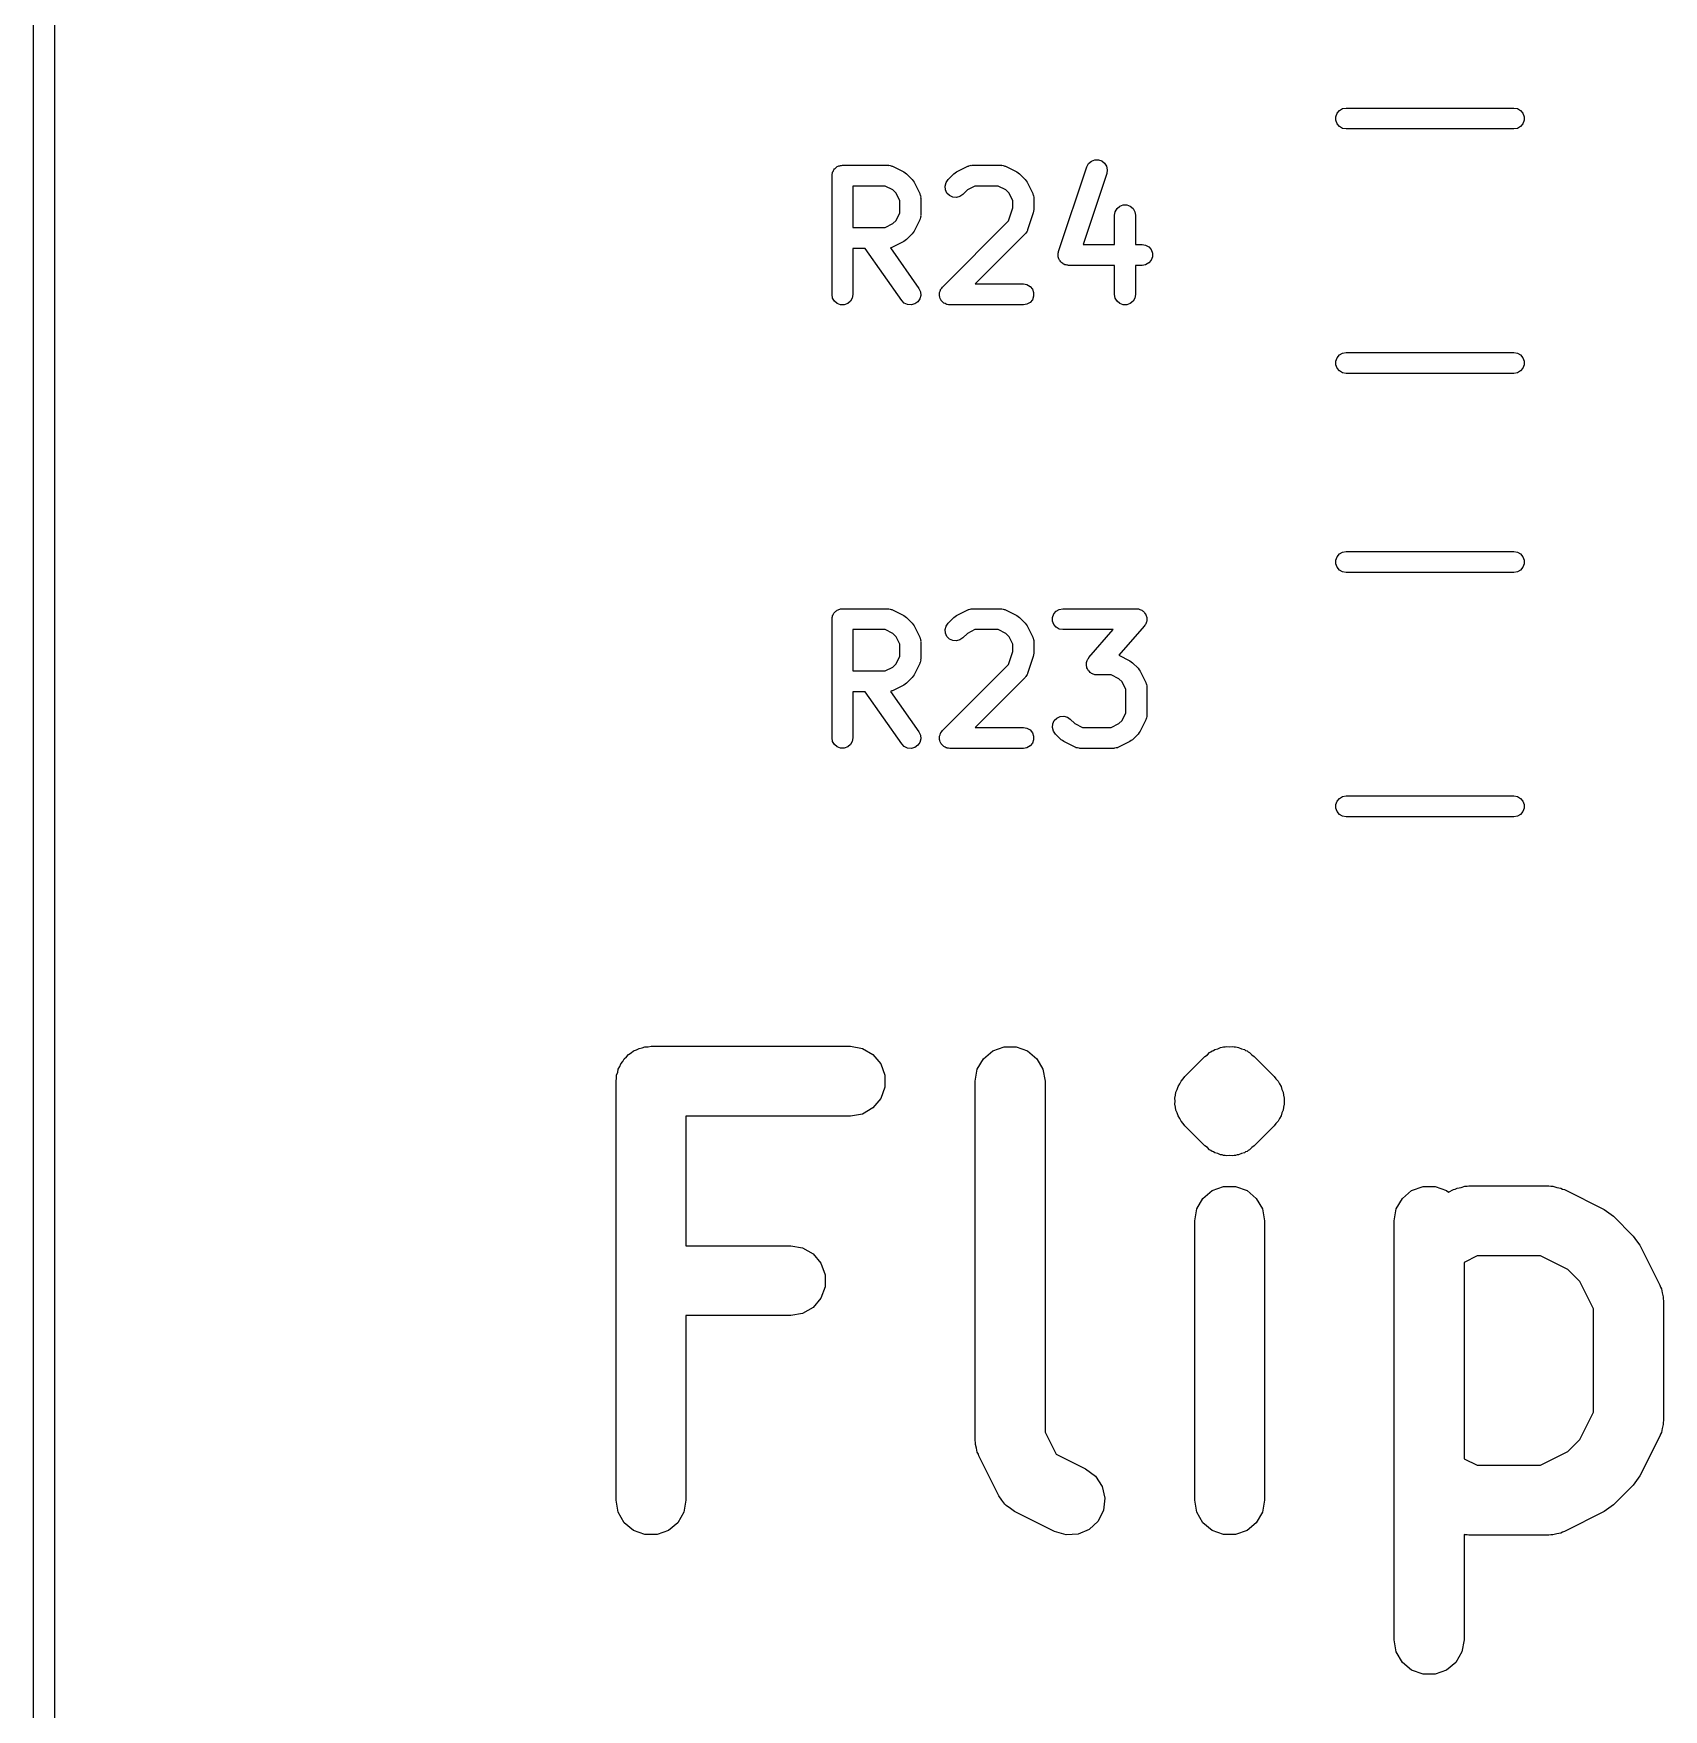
# Model space of a CAD drawing. Extents: x 25 to 125, y -131 to -25.
# Drawn here: x 24.93 to 36.6, y -55.6 to -43.6 of the extents above; entities that cross this region are included whole.
import ezdxf

# ---------------------------------------------------------------- set-up
doc = ezdxf.new("R2010")
doc.units = 0
doc.header["$MEASUREMENT"] = 0
doc.layers.add('BLACK', color=7, linetype='CONTINUOUS')

msp = doc.modelspace()

# ---------------------------------------------------------------- linework, layer by layer
at = {"layer": 'Black'}
for p, q in [((24.925, -125), (24.925, -25)), ((25.075, -25.075), (25.075, -124.925)), ((34.26, -44.1725), (34.2768, -44.1525)), ((34.2768, -44.1525), (34.2993, -44.1395)), ((34.2993, -44.1395), (34.325, -44.135)), ((34.325, -44.135), (35.525, -44.135)), ((35.525, -44.135), (35.5507, -44.1395)), ((35.5507, -44.1395), (35.5732, -44.1525)), ((35.5732, -44.1525), (35.59, -44.1725)), ((34.2511, -44.197), (34.26, -44.1725)), ((34.2511, -44.223), (34.2511, -44.197)), ((34.26, -44.2475), (34.2511, -44.223)), ((34.2768, -44.2675), (34.26, -44.2475)), ((34.2993, -44.2805), (34.2768, -44.2675)), ((35.5732, -44.2675), (35.5507, -44.2805)), ((35.59, -44.2475), (35.5732, -44.2675)), ((35.59, -44.1725), (35.5989, -44.197)), ((35.5989, -44.223), (35.59, -44.2475)), ((35.5989, -44.197), (35.5989, -44.223)), ((34.325, -44.285), (34.2993, -44.2805)), ((35.525, -44.285), (34.325, -44.285)), ((35.5507, -44.2805), (35.525, -44.285)), ((32.5, -44.5151), (32.5242, -44.5056)), ((32.5242, -44.5056), (32.5503, -44.5049)), ((32.5503, -44.5049), (32.575, -44.5131)), ((32.575, -44.5131), (32.5954, -44.5293)), ((30.6429, -44.6195), (30.644, -44.6131)), ((30.6429, -45.4695), (30.6429, -44.6195)), ((30.644, -44.6065), (30.6462, -44.6003)), ((30.644, -44.6131), (30.644, -44.6065)), ((30.6462, -44.6003), (30.6474, -44.5939)), ((30.6474, -44.5939), (30.6507, -44.5882)), ((30.6507, -44.5882), (30.6529, -44.582)), ((30.6529, -44.582), (30.6571, -44.577)), ((30.6571, -44.577), (30.6604, -44.5713)), ((30.6604, -44.5713), (30.6654, -44.5671)), ((30.6654, -44.5671), (30.6696, -44.5621)), ((30.6696, -44.5621), (30.6753, -44.5588)), ((30.6753, -44.5588), (30.6804, -44.5546)), ((30.6804, -44.5546), (30.6865, -44.5523)), ((30.6865, -44.5523), (30.6922, -44.549)), ((30.6922, -44.549), (30.6987, -44.5479)), ((30.6987, -44.5479), (30.7048, -44.5457)), ((30.7048, -44.5457), (30.7114, -44.5457)), ((30.7114, -44.5457), (30.7179, -44.5445)), ((30.7179, -44.5445), (31.0417, -44.5445)), ((31.0417, -44.5445), (31.0459, -44.5453)), ((31.0459, -44.5453), (31.0502, -44.545)), ((31.0502, -44.545), (31.0587, -44.5475)), ((31.0587, -44.5475), (31.0673, -44.549)), ((31.0673, -44.549), (31.0711, -44.5512)), ((31.0711, -44.5512), (31.0752, -44.5524)), ((31.0752, -44.5524), (31.1562, -44.5929)), ((31.1562, -44.5929), (31.1658, -44.6001)), ((31.1658, -44.6001), (31.1757, -44.607)), ((31.1757, -44.607), (31.2161, -44.6474)), ((31.4743, -44.6474), (31.5148, -44.607)), ((31.5148, -44.607), (31.5247, -44.6001)), ((31.5247, -44.6001), (31.5343, -44.5929)), ((31.5343, -44.5929), (31.6153, -44.5524)), ((31.6153, -44.5524), (31.6194, -44.5512)), ((31.6194, -44.5512), (31.6232, -44.549)), ((31.6232, -44.549), (31.6318, -44.5475)), ((31.6318, -44.5475), (31.6402, -44.545)), ((31.6402, -44.545), (31.6445, -44.5453)), ((31.6445, -44.5453), (31.6488, -44.5445)), ((31.6488, -44.5445), (31.8512, -44.5445)), ((31.8512, -44.5445), (31.8554, -44.5453)), ((31.8554, -44.5453), (31.8598, -44.545)), ((31.8598, -44.545), (31.8682, -44.5475)), ((31.8682, -44.5475), (31.8768, -44.549)), ((31.8768, -44.549), (31.8806, -44.5512)), ((31.8806, -44.5512), (31.8847, -44.5524)), ((31.8847, -44.5524), (31.9657, -44.5929)), ((31.9657, -44.5929), (31.9753, -44.6001)), ((31.9753, -44.6001), (31.9852, -44.607)), ((31.9852, -44.607), (32.0257, -44.6474)), ((32.2658, -45.1625), (32.4681, -44.5553)), ((32.6104, -44.6028), (32.441, -45.1112)), ((32.4681, -44.5553), (32.4805, -44.5324)), ((32.4805, -44.5324), (32.5, -44.5151)), ((32.5954, -44.5293), (32.609, -44.5515)), ((32.609, -44.5515), (32.6143, -44.577)), ((32.6143, -44.577), (32.6104, -44.6028)), ((30.7929, -44.6945), (30.7929, -44.9898)), ((31.024, -44.6945), (30.7929, -44.6945)), ((31.0782, -44.7216), (31.024, -44.6945)), ((31.1015, -44.7449), (31.0782, -44.7216)), ((31.1286, -44.7991), (31.1015, -44.7449)), ((31.2161, -44.6474), (31.223, -44.6573)), ((31.223, -44.6573), (31.2302, -44.6669)), ((31.2302, -44.6669), (31.2707, -44.7479)), ((31.2707, -44.7479), (31.2719, -44.752)), ((31.2719, -44.752), (31.274, -44.7558)), ((31.4527, -44.6939), (31.4594, -44.6688)), ((31.4549, -44.7199), (31.4527, -44.6939)), ((31.4659, -44.7435), (31.4549, -44.7199)), ((31.4594, -44.6688), (31.4743, -44.6474)), ((31.4844, -44.7619), (31.4659, -44.7435)), ((31.5804, -44.7535), (31.5591, -44.7684)), ((31.6123, -44.7216), (31.5804, -44.7535)), ((31.6665, -44.6945), (31.6123, -44.7216)), ((31.8335, -44.6945), (31.6665, -44.6945)), ((31.8877, -44.7216), (31.8335, -44.6945)), ((31.911, -44.7449), (31.8877, -44.7216)), ((31.9381, -44.7991), (31.911, -44.7449)), ((32.0257, -44.6474), (32.0325, -44.6573)), ((32.0325, -44.6573), (32.0397, -44.6669)), ((32.0397, -44.6669), (32.0802, -44.7479)), ((32.0802, -44.7479), (32.0814, -44.752)), ((32.0814, -44.752), (32.0836, -44.7558)), ((31.1286, -44.8852), (31.1286, -44.7991)), ((31.274, -44.7558), (31.2756, -44.7644)), ((31.2756, -44.7644), (31.2781, -44.7729)), ((31.2781, -44.7729), (31.2778, -44.7772)), ((31.2778, -44.7772), (31.2786, -44.7814)), ((31.2786, -44.7814), (31.2786, -44.9029)), ((31.508, -44.7729), (31.4844, -44.7619)), ((31.5339, -44.7752), (31.508, -44.7729)), ((31.5591, -44.7684), (31.5339, -44.7752)), ((31.9071, -44.9433), (31.9381, -44.8502)), ((31.9381, -44.8502), (31.9381, -44.7991)), ((32.0836, -44.7558), (32.0851, -44.7644)), ((32.086, -44.8742), (32.0842, -44.8861)), ((32.0851, -44.7644), (32.0876, -44.7729)), ((32.0881, -44.8624), (32.086, -44.8742)), ((32.0876, -44.7729), (32.0873, -44.7772)), ((32.0873, -44.7772), (32.0881, -44.7814)), ((32.0881, -44.7814), (32.0881, -44.8624)), ((32.6712, -44.8772), (32.6842, -44.8546)), ((32.6842, -44.8546), (32.7042, -44.8379)), ((32.7042, -44.8379), (32.7286, -44.829)), ((32.7286, -44.829), (32.7547, -44.829)), ((32.7547, -44.829), (32.7792, -44.8379)), ((32.7792, -44.8379), (32.7991, -44.8546)), ((32.7991, -44.8546), (32.8121, -44.8772)), ((30.7929, -44.9898), (31.024, -44.9898)), ((31.024, -44.9898), (31.0782, -44.9626)), ((31.0782, -44.9626), (31.1015, -44.9394)), ((31.1015, -44.9394), (31.1286, -44.8852)), ((31.2707, -44.9364), (31.2302, -45.0174)), ((31.2719, -44.9323), (31.2707, -44.9364)), ((31.274, -44.9285), (31.2719, -44.9323)), ((31.2756, -44.9199), (31.274, -44.9285)), ((31.2781, -44.9114), (31.2756, -44.9199)), ((31.2786, -44.9029), (31.2778, -44.9071)), ((31.2778, -44.9071), (31.2781, -44.9114)), ((31.4339, -45.4165), (31.9071, -44.9433)), ((32.0842, -44.8861), (32.0438, -45.0075)), ((32.6667, -44.9029), (32.6712, -44.8772)), ((32.6667, -45.1112), (32.6667, -44.9029)), ((32.8121, -44.8772), (32.8167, -44.9029)), ((32.8167, -44.9029), (32.8167, -45.1112)), ((31.1562, -45.0914), (31.0752, -45.1318)), ((31.1658, -45.0842), (31.1562, -45.0914)), ((31.1757, -45.0773), (31.1658, -45.0842)), ((31.2161, -45.0368), (31.1757, -45.0773)), ((31.223, -45.027), (31.2161, -45.0368)), ((31.2302, -45.0174), (31.223, -45.027)), ((32.0257, -45.0368), (31.668, -45.3945)), ((32.0281, -45.0333), (32.0257, -45.0368)), ((32.0314, -45.0304), (32.0281, -45.0333)), ((32.0356, -45.0227), (32.0314, -45.0304)), ((32.0406, -45.0155), (32.0356, -45.0227)), ((32.0417, -45.0113), (32.0406, -45.0155)), ((32.0438, -45.0075), (32.0417, -45.0113)), ((32.441, -45.1112), (32.6667, -45.1112)), ((32.8167, -45.1112), (32.8631, -45.1112)), ((32.8631, -45.1112), (32.8887, -45.1157)), ((30.8812, -45.1398), (30.7929, -45.1398)), ((30.7929, -45.1398), (30.7929, -45.4695)), ((31.1421, -45.5125), (30.8812, -45.1398)), ((31.0673, -45.1352), (31.0618, -45.1362)), ((31.0618, -45.1362), (31.265, -45.4265)), ((31.0711, -45.1331), (31.0673, -45.1352)), ((31.0752, -45.1318), (31.0711, -45.1331)), ((32.2619, -45.1882), (32.263, -45.1807)), ((32.263, -45.1937), (32.2619, -45.1882)), ((32.263, -45.1732), (32.2649, -45.168)), ((32.263, -45.1807), (32.263, -45.1732)), ((32.263, -45.1992), (32.263, -45.1937)), ((32.2656, -45.2063), (32.263, -45.1992)), ((32.2649, -45.168), (32.2658, -45.1625)), ((32.2672, -45.2138), (32.2656, -45.2063)), ((32.2701, -45.2185), (32.2672, -45.2138)), ((32.272, -45.2237), (32.2701, -45.2185)), ((32.2768, -45.2295), (32.272, -45.2237)), ((32.2808, -45.2359), (32.2768, -45.2295)), ((32.8887, -45.1157), (32.9113, -45.1287)), ((32.9113, -45.1287), (32.928, -45.1487)), ((32.928, -45.2237), (32.9113, -45.2436)), ((32.928, -45.1487), (32.937, -45.1732)), ((32.937, -45.1992), (32.928, -45.2237)), ((32.937, -45.1732), (32.937, -45.1992)), ((32.2851, -45.2394), (32.2808, -45.2359)), ((32.2887, -45.2436), (32.2851, -45.2394)), ((32.2953, -45.2474), (32.2887, -45.2436)), ((32.3012, -45.2521), (32.2953, -45.2474)), ((32.3065, -45.2539), (32.3012, -45.2521)), ((32.3113, -45.2567), (32.3065, -45.2539)), ((32.3187, -45.258), (32.3113, -45.2567)), ((32.3259, -45.2604), (32.3187, -45.258)), ((32.3314, -45.2602), (32.3259, -45.2604)), ((32.3369, -45.2612), (32.3314, -45.2602)), ((32.6667, -45.2612), (32.3369, -45.2612)), ((32.6667, -45.4695), (32.6667, -45.2612)), ((32.8631, -45.2612), (32.8167, -45.2612)), ((32.8167, -45.2612), (32.8167, -45.4695)), ((32.8887, -45.2567), (32.8631, -45.2612)), ((32.9113, -45.2436), (32.8887, -45.2567)), ((30.6474, -45.4952), (30.6429, -45.4695)), ((30.7929, -45.4695), (30.7883, -45.4952)), ((31.265, -45.4265), (31.276, -45.4501)), ((31.276, -45.4501), (31.2783, -45.4761)), ((31.4122, -45.463), (31.413, -45.4598)), ((31.413, -45.4727), (31.4122, -45.463)), ((31.413, -45.4565), (31.4164, -45.4473)), ((31.413, -45.4598), (31.413, -45.4565)), ((31.413, -45.4825), (31.413, -45.4727)), ((31.4164, -45.4473), (31.4189, -45.4378)), ((31.4189, -45.4378), (31.4208, -45.4351)), ((31.4208, -45.4351), (31.422, -45.432)), ((31.422, -45.432), (31.4283, -45.4245)), ((31.4283, -45.4245), (31.4339, -45.4165)), ((31.668, -45.3945), (32.0131, -45.3945)), ((32.0131, -45.3945), (32.0387, -45.399)), ((32.0387, -45.399), (32.0613, -45.4121)), ((32.0613, -45.4121), (32.078, -45.432)), ((32.078, -45.432), (32.087, -45.4565)), ((32.087, -45.4565), (32.087, -45.4825)), ((32.6712, -45.4952), (32.6667, -45.4695)), ((32.8167, -45.4695), (32.8121, -45.4952)), ((30.6604, -45.5177), (30.6474, -45.4952)), ((30.6804, -45.5345), (30.6604, -45.5177)), ((30.7048, -45.5434), (30.6804, -45.5345)), ((30.7309, -45.5434), (30.7048, -45.5434)), ((30.7554, -45.5345), (30.7309, -45.5434)), ((30.7753, -45.5177), (30.7554, -45.5345)), ((30.7883, -45.4952), (30.7753, -45.5177)), ((31.1605, -45.531), (31.1421, -45.5125)), ((31.1841, -45.542), (31.1605, -45.531)), ((31.2101, -45.5442), (31.1841, -45.542)), ((31.2353, -45.5375), (31.2101, -45.5442)), ((31.2566, -45.5226), (31.2353, -45.5375)), ((31.2715, -45.5012), (31.2566, -45.5226)), ((31.2783, -45.4761), (31.2715, -45.5012)), ((31.4142, -45.4856), (31.413, -45.4825)), ((31.4145, -45.4889), (31.4142, -45.4856)), ((31.4186, -45.4978), (31.4145, -45.4889)), ((31.422, -45.507), (31.4186, -45.4978)), ((31.4241, -45.5096), (31.422, -45.507)), ((31.4255, -45.5125), (31.4241, -45.5096)), ((31.4324, -45.5195), (31.4255, -45.5125)), ((31.4387, -45.527), (31.4324, -45.5195)), ((31.4416, -45.5286), (31.4387, -45.527)), ((31.4439, -45.531), (31.4416, -45.5286)), ((31.4528, -45.5351), (31.4439, -45.531)), ((31.4613, -45.54), (31.4528, -45.5351)), ((31.4645, -45.5406), (31.4613, -45.54)), ((31.4675, -45.542), (31.4645, -45.5406)), ((31.4773, -45.5428), (31.4675, -45.542)), ((31.4869, -45.5445), (31.4773, -45.5428)), ((32.0131, -45.5445), (31.4869, -45.5445)), ((32.0387, -45.54), (32.0131, -45.5445)), ((32.0613, -45.527), (32.0387, -45.54)), ((32.078, -45.507), (32.0613, -45.527)), ((32.087, -45.4825), (32.078, -45.507)), ((32.6842, -45.5177), (32.6712, -45.4952)), ((32.7042, -45.5345), (32.6842, -45.5177)), ((32.7286, -45.5434), (32.7042, -45.5345)), ((32.7547, -45.5434), (32.7286, -45.5434)), ((32.7792, -45.5345), (32.7547, -45.5434)), ((32.7991, -45.5177), (32.7792, -45.5345)), ((32.8121, -45.4952), (32.7991, -45.5177)), ((34.2511, -45.947), (34.26, -45.9225)), ((34.2511, -45.973), (34.2511, -45.947)), ((34.26, -45.9225), (34.2768, -45.9025)), ((34.2768, -45.9025), (34.2993, -45.8895)), ((34.2993, -45.8895), (34.325, -45.885)), ((34.325, -45.885), (35.525, -45.885)), ((35.525, -45.885), (35.5507, -45.8895)), ((35.5507, -45.8895), (35.5732, -45.9025)), ((35.5732, -45.9025), (35.59, -45.9225)), ((35.59, -45.9225), (35.5989, -45.947)), ((35.5989, -45.947), (35.5989, -45.973)), ((34.26, -45.9975), (34.2511, -45.973)), ((34.2768, -46.0175), (34.26, -45.9975)), ((34.2993, -46.0305), (34.2768, -46.0175)), ((34.325, -46.035), (34.2993, -46.0305)), ((35.525, -46.035), (34.325, -46.035)), ((35.5507, -46.0305), (35.525, -46.035)), ((35.5732, -46.0175), (35.5507, -46.0305)), ((35.59, -45.9975), (35.5732, -46.0175)), ((35.5989, -45.973), (35.59, -45.9975)), ((34.2511, -47.372), (34.26, -47.3475)), ((34.2511, -47.398), (34.2511, -47.372)), ((34.26, -47.3475), (34.2768, -47.3275)), ((34.2768, -47.3275), (34.2993, -47.3145)), ((34.2993, -47.3145), (34.325, -47.31)), ((34.325, -47.31), (35.525, -47.31)), ((35.525, -47.31), (35.5507, -47.3145)), ((35.5507, -47.3145), (35.5732, -47.3275)), ((35.5732, -47.3275), (35.59, -47.3475)), ((35.59, -47.3475), (35.5989, -47.372)), ((35.5989, -47.372), (35.5989, -47.398)), ((34.26, -47.4225), (34.2511, -47.398)), ((34.2768, -47.4425), (34.26, -47.4225)), ((34.2993, -47.4555), (34.2768, -47.4425)), ((34.325, -47.46), (34.2993, -47.4555)), ((35.525, -47.46), (34.325, -47.46)), ((35.5507, -47.4555), (35.525, -47.46)), ((35.5732, -47.4425), (35.5507, -47.4555)), ((35.59, -47.4225), (35.5732, -47.4425)), ((35.5989, -47.398), (35.59, -47.4225)), ((30.6529, -47.757), (30.6571, -47.752)), ((30.6571, -47.752), (30.6604, -47.7463)), ((30.6604, -47.7463), (30.6654, -47.7421)), ((30.6654, -47.7421), (30.6696, -47.7371)), ((30.6696, -47.7371), (30.6753, -47.7338)), ((30.6753, -47.7338), (30.6804, -47.7296)), ((30.6804, -47.7296), (30.6865, -47.7273)), ((30.6865, -47.7273), (30.6922, -47.724)), ((30.6922, -47.724), (30.6987, -47.7229)), ((30.6987, -47.7229), (30.7048, -47.7207)), ((30.7048, -47.7207), (30.7114, -47.7207)), ((30.7114, -47.7207), (30.7179, -47.7195)), ((30.7179, -47.7195), (31.0417, -47.7195)), ((31.0417, -47.7195), (31.0459, -47.7203)), ((31.0459, -47.7203), (31.0502, -47.72)), ((31.0502, -47.72), (31.0587, -47.7225)), ((31.0587, -47.7225), (31.0673, -47.724)), ((31.0673, -47.724), (31.0711, -47.7262)), ((31.0711, -47.7262), (31.0752, -47.7274)), ((31.0752, -47.7274), (31.1562, -47.7679)), ((31.5343, -47.7679), (31.6153, -47.7274)), ((31.6153, -47.7274), (31.6194, -47.7262)), ((31.6194, -47.7262), (31.6232, -47.724)), ((31.6232, -47.724), (31.6318, -47.7225)), ((31.6318, -47.7225), (31.6402, -47.72)), ((31.6402, -47.72), (31.6445, -47.7203)), ((31.6445, -47.7203), (31.6488, -47.7195)), ((31.6488, -47.7195), (31.8512, -47.7195)), ((31.8512, -47.7195), (31.8554, -47.7203)), ((31.8554, -47.7203), (31.8598, -47.72)), ((31.8598, -47.72), (31.8682, -47.7225)), ((31.8682, -47.7225), (31.8768, -47.724)), ((31.8768, -47.724), (31.8806, -47.7262)), ((31.8806, -47.7262), (31.8847, -47.7274)), ((31.8847, -47.7274), (31.9657, -47.7679)), ((32.2315, -47.757), (32.2482, -47.7371)), ((32.2482, -47.7371), (32.2708, -47.724)), ((32.2708, -47.724), (32.2964, -47.7195)), ((32.2964, -47.7195), (32.8226, -47.7195)), ((32.8226, -47.7195), (32.8298, -47.7208)), ((32.8298, -47.7208), (32.8372, -47.7209)), ((32.8372, -47.7209), (32.8426, -47.723)), ((32.8426, -47.723), (32.8483, -47.724)), ((32.8483, -47.724), (32.8546, -47.7277)), ((32.8546, -47.7277), (32.8615, -47.7304)), ((32.8615, -47.7304), (32.8658, -47.7342)), ((32.8658, -47.7342), (32.8708, -47.7371)), ((32.8708, -47.7371), (32.8755, -47.7427)), ((32.8755, -47.7427), (32.8811, -47.7475)), ((32.8811, -47.7475), (32.8838, -47.7526)), ((32.8838, -47.7526), (32.8876, -47.757)), ((30.6429, -47.7945), (30.644, -47.7881)), ((30.6429, -48.6445), (30.6429, -47.7945)), ((30.644, -47.7815), (30.6462, -47.7753)), ((30.644, -47.7881), (30.644, -47.7815)), ((30.6462, -47.7753), (30.6474, -47.7689)), ((30.6474, -47.7689), (30.6507, -47.7632)), ((30.6507, -47.7632), (30.6529, -47.757)), ((30.7929, -47.8695), (30.7929, -48.1648)), ((31.024, -47.8695), (30.7929, -47.8695)), ((31.0782, -47.8966), (31.024, -47.8695)), ((31.1562, -47.7679), (31.1658, -47.7751)), ((31.1658, -47.7751), (31.1757, -47.782)), ((31.1757, -47.782), (31.2161, -47.8224)), ((31.2161, -47.8224), (31.223, -47.8323)), ((31.223, -47.8323), (31.2302, -47.8419)), ((31.2302, -47.8419), (31.2707, -47.9229)), ((31.4527, -47.8689), (31.4594, -47.8438)), ((31.4549, -47.8949), (31.4527, -47.8689)), ((31.4594, -47.8438), (31.4743, -47.8224)), ((31.4743, -47.8224), (31.5148, -47.782)), ((31.5148, -47.782), (31.5247, -47.7751)), ((31.5247, -47.7751), (31.5343, -47.7679)), ((31.6665, -47.8695), (31.6123, -47.8966)), ((31.8335, -47.8695), (31.6665, -47.8695)), ((31.8877, -47.8966), (31.8335, -47.8695)), ((31.9657, -47.7679), (31.9753, -47.7751)), ((31.9753, -47.7751), (31.9852, -47.782)), ((31.9852, -47.782), (32.0257, -47.8224)), ((32.0257, -47.8224), (32.0325, -47.8323)), ((32.0325, -47.8323), (32.0397, -47.8419)), ((32.0397, -47.8419), (32.0802, -47.9229)), ((32.2226, -47.7815), (32.2315, -47.757)), ((32.2226, -47.8075), (32.2226, -47.7815)), ((32.2315, -47.832), (32.2226, -47.8075)), ((32.2482, -47.852), (32.2315, -47.832)), ((32.2708, -47.865), (32.2482, -47.852)), ((32.2964, -47.8695), (32.2708, -47.865)), ((32.6573, -47.8695), (32.2964, -47.8695)), ((32.4828, -48.0689), (32.6573, -47.8695)), ((32.8791, -47.8439), (32.6966, -48.0524)), ((32.8829, -47.8376), (32.8791, -47.8439)), ((32.8876, -47.832), (32.8829, -47.8376)), ((32.8876, -47.757), (32.8901, -47.7639)), ((32.8896, -47.8266), (32.8876, -47.832)), ((32.8925, -47.8216), (32.8896, -47.8266)), ((32.8901, -47.7639), (32.8936, -47.7703)), ((32.894, -47.8144), (32.8925, -47.8216)), ((32.8936, -47.7703), (32.8945, -47.7761)), ((32.8965, -47.8075), (32.894, -47.8144)), ((32.8945, -47.7761), (32.8965, -47.7815)), ((32.8965, -47.7815), (32.8965, -47.7888)), ((32.8965, -47.7888), (32.8976, -47.7961)), ((32.8976, -47.7961), (32.8965, -47.8018)), ((32.8965, -47.8018), (32.8965, -47.8075)), ((31.1015, -47.9199), (31.0782, -47.8966)), ((31.1286, -47.9741), (31.1015, -47.9199)), ((31.1286, -48.0602), (31.1286, -47.9741)), ((31.2707, -47.9229), (31.2719, -47.927)), ((31.2719, -47.927), (31.274, -47.9308)), ((31.274, -47.9308), (31.2756, -47.9394)), ((31.2756, -47.9394), (31.2781, -47.9479)), ((31.2781, -47.9479), (31.2778, -47.9522)), ((31.2778, -47.9522), (31.2786, -47.9564)), ((31.2786, -47.9564), (31.2786, -48.0779)), ((31.4659, -47.9185), (31.4549, -47.8949)), ((31.4844, -47.9369), (31.4659, -47.9185)), ((31.508, -47.9479), (31.4844, -47.9369)), ((31.5339, -47.9502), (31.508, -47.9479)), ((31.5591, -47.9434), (31.5339, -47.9502)), ((31.5804, -47.9285), (31.5591, -47.9434)), ((31.6123, -47.8966), (31.5804, -47.9285)), ((31.911, -47.9199), (31.8877, -47.8966)), ((31.9381, -47.9741), (31.911, -47.9199)), ((31.9381, -48.0252), (31.9381, -47.9741)), ((32.0802, -47.9229), (32.0814, -47.927)), ((32.0814, -47.927), (32.0836, -47.9308)), ((32.0836, -47.9308), (32.0851, -47.9394)), ((32.0851, -47.9394), (32.0876, -47.9479)), ((32.0876, -47.9479), (32.0873, -47.9522)), ((32.0873, -47.9522), (32.0881, -47.9564)), ((32.0881, -47.9564), (32.0881, -48.0374)), ((31.0782, -48.1376), (31.1015, -48.1144)), ((31.1015, -48.1144), (31.1286, -48.0602)), ((31.2707, -48.1114), (31.2302, -48.1924)), ((31.2719, -48.1073), (31.2707, -48.1114)), ((31.274, -48.1035), (31.2719, -48.1073)), ((31.2756, -48.0949), (31.274, -48.1035)), ((31.2781, -48.0864), (31.2756, -48.0949)), ((31.2786, -48.0779), (31.2778, -48.0821)), ((31.2778, -48.0821), (31.2781, -48.0864)), ((31.9071, -48.1183), (31.9381, -48.0252)), ((32.0842, -48.0611), (32.0438, -48.1825)), ((32.086, -48.0492), (32.0842, -48.0611)), ((32.0881, -48.0374), (32.086, -48.0492)), ((32.4643, -48.1168), (32.4654, -48.1111)), ((32.4654, -48.1053), (32.4679, -48.0984)), ((32.4654, -48.1111), (32.4654, -48.1053)), ((32.4679, -48.0984), (32.4694, -48.0912)), ((32.4694, -48.0912), (32.4724, -48.0863)), ((32.4724, -48.0863), (32.4743, -48.0808)), ((32.4743, -48.0808), (32.479, -48.0752)), ((32.479, -48.0752), (32.4828, -48.0689)), ((32.6966, -48.0524), (32.7752, -48.0917)), ((32.7752, -48.0917), (32.7849, -48.0989)), ((32.7849, -48.0989), (32.7947, -48.1058)), ((32.7947, -48.1058), (32.8352, -48.1463)), ((30.7929, -48.1648), (31.024, -48.1648)), ((31.024, -48.1648), (31.0782, -48.1376)), ((31.2161, -48.2118), (31.1757, -48.2523)), ((31.223, -48.202), (31.2161, -48.2118)), ((31.2302, -48.1924), (31.223, -48.202)), ((31.4339, -48.5915), (31.9071, -48.1183)), ((32.0257, -48.2118), (31.668, -48.5695)), ((32.0281, -48.2083), (32.0257, -48.2118)), ((32.0314, -48.2054), (32.0281, -48.2083)), ((32.0356, -48.1977), (32.0314, -48.2054)), ((32.0406, -48.1905), (32.0356, -48.1977)), ((32.0417, -48.1863), (32.0406, -48.1905)), ((32.0438, -48.1825), (32.0417, -48.1863)), ((32.4654, -48.124), (32.4643, -48.1168)), ((32.4654, -48.1314), (32.4654, -48.124)), ((32.4674, -48.1368), (32.4654, -48.1314)), ((32.4683, -48.1425), (32.4674, -48.1368)), ((32.4718, -48.1489), (32.4683, -48.1425)), ((32.4743, -48.1558), (32.4718, -48.1489)), ((32.4781, -48.1603), (32.4743, -48.1558)), ((32.4808, -48.1653), (32.4781, -48.1603)), ((32.4864, -48.1702), (32.4808, -48.1653)), ((32.4911, -48.1758), (32.4864, -48.1702)), ((32.4961, -48.1787), (32.4911, -48.1758)), ((32.5005, -48.1825), (32.4961, -48.1787)), ((32.5073, -48.1851), (32.5005, -48.1825)), ((32.5136, -48.1888), (32.5073, -48.1851)), ((32.5193, -48.1898), (32.5136, -48.1888)), ((32.5247, -48.1919), (32.5193, -48.1898)), ((32.5321, -48.1921), (32.5247, -48.1919)), ((32.5393, -48.1933), (32.5321, -48.1921)), ((32.643, -48.1933), (32.5393, -48.1933)), ((32.6972, -48.2204), (32.643, -48.1933)), ((32.7205, -48.2437), (32.6972, -48.2204)), ((32.8352, -48.1463), (32.8421, -48.1561)), ((32.8421, -48.1561), (32.8492, -48.1657)), ((32.8492, -48.1657), (32.8897, -48.2467)), ((30.8812, -48.3148), (30.7929, -48.3148)), ((30.7929, -48.3148), (30.7929, -48.6445)), ((31.1421, -48.6875), (30.8812, -48.3148)), ((31.0673, -48.3102), (31.0618, -48.3112)), ((31.0618, -48.3112), (31.265, -48.6015)), ((31.0711, -48.3081), (31.0673, -48.3102)), ((31.0752, -48.3068), (31.0711, -48.3081)), ((31.1562, -48.2664), (31.0752, -48.3068)), ((31.1658, -48.2592), (31.1562, -48.2664)), ((31.1757, -48.2523), (31.1658, -48.2592)), ((32.7476, -48.2979), (32.7205, -48.2437)), ((32.7476, -48.4649), (32.7476, -48.2979)), ((32.8897, -48.2467), (32.8909, -48.2508)), ((32.8909, -48.2508), (32.8931, -48.2546)), ((32.8931, -48.2546), (32.8946, -48.2632)), ((32.8946, -48.2632), (32.8971, -48.2717)), ((32.8971, -48.2717), (32.8969, -48.276)), ((32.8969, -48.276), (32.8976, -48.2802)), ((32.8976, -48.2802), (32.8976, -48.4826)), ((32.7205, -48.5191), (32.7476, -48.4649)), ((31.4283, -48.5995), (31.4339, -48.5915)), ((31.668, -48.5695), (32.0131, -48.5695)), ((32.0131, -48.5695), (32.0387, -48.574)), ((32.0387, -48.574), (32.0613, -48.5871)), ((32.0613, -48.5871), (32.078, -48.607)), ((32.2217, -48.5701), (32.224, -48.5442)), ((32.2285, -48.5953), (32.2217, -48.5701)), ((32.224, -48.5442), (32.235, -48.5206)), ((32.235, -48.5206), (32.2534, -48.5021)), ((32.2534, -48.5021), (32.277, -48.4911)), ((32.277, -48.4911), (32.303, -48.4889)), ((32.303, -48.4889), (32.3281, -48.4956)), ((32.3281, -48.4956), (32.3495, -48.5105)), ((32.3495, -48.5105), (32.3813, -48.5424)), ((32.3813, -48.5424), (32.4356, -48.5695)), ((32.4356, -48.5695), (32.643, -48.5695)), ((32.643, -48.5695), (32.6972, -48.5424)), ((32.6972, -48.5424), (32.7205, -48.5191)), ((32.8897, -48.5162), (32.8492, -48.5971)), ((32.8909, -48.512), (32.8897, -48.5162)), ((32.8931, -48.5083), (32.8909, -48.512)), ((32.8946, -48.4996), (32.8931, -48.5083)), ((32.8971, -48.4912), (32.8946, -48.4996)), ((32.8976, -48.4826), (32.8969, -48.4869)), ((32.8969, -48.4869), (32.8971, -48.4912)), ((30.6474, -48.6702), (30.6429, -48.6445)), ((30.6604, -48.6927), (30.6474, -48.6702)), ((30.6804, -48.7095), (30.6604, -48.6927)), ((30.7048, -48.7184), (30.6804, -48.7095)), ((30.7554, -48.7095), (30.7309, -48.7184)), ((30.7753, -48.6927), (30.7554, -48.7095)), ((30.7883, -48.6702), (30.7753, -48.6927)), ((30.7929, -48.6445), (30.7883, -48.6702)), ((31.1605, -48.706), (31.1421, -48.6875)), ((31.1841, -48.717), (31.1605, -48.706)), ((31.2353, -48.7125), (31.2101, -48.7192)), ((31.2566, -48.6976), (31.2353, -48.7125)), ((31.2715, -48.6762), (31.2566, -48.6976)), ((31.265, -48.6015), (31.276, -48.6251)), ((31.2783, -48.6511), (31.2715, -48.6762)), ((31.276, -48.6251), (31.2783, -48.6511)), ((31.4122, -48.638), (31.413, -48.6348)), ((31.413, -48.6477), (31.4122, -48.638)), ((31.413, -48.6315), (31.4164, -48.6223)), ((31.413, -48.6348), (31.413, -48.6315)), ((31.413, -48.6575), (31.413, -48.6477)), ((31.4142, -48.6606), (31.413, -48.6575)), ((31.4145, -48.6639), (31.4142, -48.6606)), ((31.4186, -48.6728), (31.4145, -48.6639)), ((31.4164, -48.6223), (31.4189, -48.6128)), ((31.422, -48.682), (31.4186, -48.6728)), ((31.4189, -48.6128), (31.4208, -48.6101)), ((31.4208, -48.6101), (31.422, -48.607)), ((31.422, -48.607), (31.4283, -48.5995)), ((31.4241, -48.6846), (31.422, -48.682)), ((31.4255, -48.6875), (31.4241, -48.6846)), ((31.4324, -48.6945), (31.4255, -48.6875)), ((31.4387, -48.702), (31.4324, -48.6945)), ((31.4416, -48.7036), (31.4387, -48.702)), ((31.4439, -48.706), (31.4416, -48.7036)), ((31.4528, -48.7101), (31.4439, -48.706)), ((31.4613, -48.715), (31.4528, -48.7101)), ((32.0613, -48.702), (32.0387, -48.715)), ((32.078, -48.682), (32.0613, -48.702)), ((32.078, -48.607), (32.087, -48.6315)), ((32.087, -48.6575), (32.078, -48.682)), ((32.087, -48.6315), (32.087, -48.6575)), ((32.2434, -48.6166), (32.2285, -48.5953)), ((32.2839, -48.6571), (32.2434, -48.6166)), ((32.2937, -48.664), (32.2839, -48.6571)), ((32.3034, -48.6711), (32.2937, -48.664)), ((32.3843, -48.7116), (32.3034, -48.6711)), ((32.3885, -48.7128), (32.3843, -48.7116)), ((32.3922, -48.715), (32.3885, -48.7128)), ((32.6901, -48.7128), (32.6864, -48.715)), ((32.6943, -48.7116), (32.6901, -48.7128)), ((32.7752, -48.6711), (32.6943, -48.7116)), ((32.7849, -48.664), (32.7752, -48.6711)), ((32.7947, -48.6571), (32.7849, -48.664)), ((32.8352, -48.6166), (32.7947, -48.6571)), ((32.8421, -48.6068), (32.8352, -48.6166)), ((32.8492, -48.5971), (32.8421, -48.6068)), ((30.7309, -48.7184), (30.7048, -48.7184)), ((31.2101, -48.7192), (31.1841, -48.717)), ((31.4645, -48.7156), (31.4613, -48.715)), ((31.4675, -48.717), (31.4645, -48.7156)), ((31.4773, -48.7178), (31.4675, -48.717)), ((31.4869, -48.7195), (31.4773, -48.7178)), ((32.0131, -48.7195), (31.4869, -48.7195)), ((32.0387, -48.715), (32.0131, -48.7195)), ((32.4009, -48.7165), (32.3922, -48.715)), ((32.4093, -48.719), (32.4009, -48.7165)), ((32.4136, -48.7188), (32.4093, -48.719)), ((32.4179, -48.7195), (32.4136, -48.7188)), ((32.6607, -48.7195), (32.4179, -48.7195)), ((32.665, -48.7188), (32.6607, -48.7195)), ((32.6693, -48.719), (32.665, -48.7188)), ((32.6777, -48.7165), (32.6693, -48.719)), ((32.6864, -48.715), (32.6777, -48.7165)), ((34.2768, -49.0775), (34.2993, -49.0645)), ((34.2993, -49.0645), (34.325, -49.06)), ((34.325, -49.06), (35.525, -49.06)), ((35.525, -49.06), (35.5507, -49.0645)), ((35.5507, -49.0645), (35.5732, -49.0775)), ((34.2511, -49.122), (34.26, -49.0975)), ((34.2511, -49.148), (34.2511, -49.122)), ((34.26, -49.1725), (34.2511, -49.148)), ((34.26, -49.0975), (34.2768, -49.0775)), ((34.2768, -49.1925), (34.26, -49.1725)), ((34.2993, -49.2055), (34.2768, -49.1925)), ((35.5732, -49.1925), (35.5507, -49.2055)), ((35.5732, -49.0775), (35.59, -49.0975)), ((35.59, -49.1725), (35.5732, -49.1925)), ((35.59, -49.0975), (35.5989, -49.122)), ((35.5989, -49.148), (35.59, -49.1725)), ((35.5989, -49.122), (35.5989, -49.148)), ((34.325, -49.21), (34.2993, -49.2055)), ((35.525, -49.21), (34.325, -49.21)), ((35.5507, -49.2055), (35.525, -49.21)), ((29.2427, -50.8782), (29.2616, -50.8672)), ((29.2616, -50.8672), (29.2832, -50.8634)), ((29.2832, -50.8634), (29.3037, -50.8559)), ((29.3037, -50.8559), (29.3256, -50.8559)), ((29.3256, -50.8559), (29.3471, -50.8521)), ((29.3471, -50.8521), (30.7757, -50.8521)), ((30.7757, -50.8521), (30.8612, -50.8672)), ((30.8612, -50.8672), (30.9364, -50.9106)), ((31.7936, -50.8856), (31.8752, -50.8559)), ((31.8752, -50.8559), (31.962, -50.8559)), ((31.962, -50.8559), (32.0436, -50.8856)), ((33.3843, -50.8756), (33.4055, -50.8699)), ((33.4055, -50.8699), (33.4253, -50.8607)), ((33.4253, -50.8607), (33.4363, -50.8597)), ((33.4363, -50.8597), (33.4466, -50.8559)), ((33.4466, -50.8559), (33.4576, -50.8559)), ((33.4576, -50.8559), (33.4682, -50.8531)), ((33.4682, -50.8531), (33.49, -50.855)), ((33.49, -50.855), (33.5118, -50.8531)), ((33.5118, -50.8531), (33.5224, -50.8559)), ((33.5224, -50.8559), (33.5334, -50.8559)), ((33.5334, -50.8559), (33.5438, -50.8597)), ((33.5438, -50.8597), (33.5547, -50.8607)), ((33.5547, -50.8607), (33.5745, -50.8699)), ((33.5745, -50.8699), (33.5957, -50.8756)), ((29.1232, -50.9977), (29.1306, -50.9771)), ((29.1306, -50.9771), (29.1447, -50.9604)), ((29.1447, -50.9604), (29.1556, -50.9414)), ((29.1556, -50.9414), (29.1724, -50.9274)), ((29.1724, -50.9274), (29.1864, -50.9106)), ((29.1864, -50.9106), (29.2054, -50.8997)), ((29.2054, -50.8997), (29.2221, -50.8856)), ((29.2221, -50.8856), (29.2427, -50.8782)), ((30.9364, -50.9106), (30.9922, -50.9771)), ((30.9922, -50.9771), (31.0219, -51.0587)), ((31.6836, -51.0166), (31.7271, -50.9414)), ((31.7271, -50.9414), (31.7936, -50.8856)), ((32.0436, -50.8856), (32.1101, -50.9414)), ((32.1101, -50.9414), (32.1535, -51.0166)), ((33.1704, -51.0682), (33.3132, -50.9254)), ((33.3132, -50.9254), (33.3311, -50.9128)), ((33.3311, -50.9128), (33.3466, -50.8974)), ((33.3466, -50.8974), (33.3566, -50.8927)), ((33.3566, -50.8927), (33.365, -50.8856)), ((33.365, -50.8856), (33.3753, -50.8819)), ((33.3753, -50.8819), (33.3843, -50.8756)), ((33.5957, -50.8756), (33.6047, -50.8819)), ((33.6047, -50.8819), (33.615, -50.8856)), ((33.615, -50.8856), (33.6234, -50.8927)), ((33.6234, -50.8927), (33.6334, -50.8974)), ((33.6334, -50.8974), (33.6489, -50.9128)), ((33.6489, -50.9128), (33.6668, -50.9254)), ((33.6668, -50.9254), (33.8096, -51.0682)), ((29.0971, -51.1021), (29.1009, -51.0806)), ((29.0971, -54.1021), (29.0971, -51.1021)), ((29.1009, -51.0587), (29.1084, -51.0382)), ((29.1009, -51.0806), (29.1009, -51.0587)), ((29.1084, -51.0382), (29.1122, -51.0166)), ((29.1122, -51.0166), (29.1232, -50.9977)), ((31.0219, -51.0587), (31.0219, -51.1456)), ((31.6686, -51.1021), (31.6836, -51.0166)), ((31.6686, -53.6736), (31.6686, -51.1021)), ((32.1535, -51.0166), (32.1686, -51.1021)), ((32.1686, -51.1021), (32.1686, -53.6146)), ((33.1331, -51.1214), (33.1424, -51.1016)), ((33.1424, -51.1016), (33.1578, -51.0861)), ((33.1578, -51.0861), (33.1704, -51.0682)), ((33.8096, -51.0682), (33.8222, -51.0861)), ((33.8222, -51.0861), (33.8376, -51.1016)), ((33.8376, -51.1016), (33.8469, -51.1214)), ((30.9922, -51.2271), (30.9364, -51.2937)), ((31.0219, -51.1456), (30.9922, -51.2271)), ((33.0981, -51.2232), (33.1038, -51.2021)), ((33.1, -51.245), (33.0981, -51.2232)), ((33.1038, -51.2021), (33.1057, -51.1803)), ((33.1057, -51.1803), (33.1149, -51.1605)), ((33.1149, -51.1605), (33.1206, -51.1393)), ((33.1206, -51.1393), (33.1331, -51.1214)), ((33.8469, -51.1214), (33.8594, -51.1393)), ((33.8594, -51.1393), (33.8651, -51.1605)), ((33.8651, -51.1605), (33.8743, -51.1803)), ((33.8743, -51.1803), (33.8762, -51.2021)), ((33.8762, -51.2021), (33.8819, -51.2232)), ((33.8819, -51.2232), (33.88, -51.245)), ((30.7757, -51.3521), (29.5971, -51.3521)), ((29.5971, -51.3521), (29.5971, -52.2807)), ((30.8612, -51.3371), (30.7757, -51.3521)), ((30.9364, -51.2937), (30.8612, -51.3371)), ((33.0981, -51.2668), (33.1, -51.245)), ((33.1038, -51.2879), (33.0981, -51.2668)), ((33.1057, -51.3097), (33.1038, -51.2879)), ((33.1149, -51.3295), (33.1057, -51.3097)), ((33.1206, -51.3507), (33.1149, -51.3295)), ((33.1331, -51.3686), (33.1206, -51.3507)), ((33.8594, -51.3507), (33.8469, -51.3686)), ((33.8651, -51.3295), (33.8594, -51.3507)), ((33.8743, -51.3097), (33.8651, -51.3295)), ((33.8762, -51.2879), (33.8743, -51.3097)), ((33.8819, -51.2668), (33.8762, -51.2879)), ((33.88, -51.245), (33.8819, -51.2668)), ((33.1424, -51.3884), (33.1331, -51.3686)), ((33.1578, -51.4039), (33.1424, -51.3884)), ((33.1704, -51.4218), (33.1578, -51.4039)), ((33.3132, -51.5646), (33.1704, -51.4218)), ((33.8096, -51.4218), (33.6668, -51.5646)), ((33.8222, -51.4039), (33.8096, -51.4218)), ((33.8376, -51.3884), (33.8222, -51.4039)), ((33.8469, -51.3686), (33.8376, -51.3884)), ((33.3311, -51.5772), (33.3132, -51.5646)), ((33.3466, -51.5926), (33.3311, -51.5772)), ((33.3566, -51.5973), (33.3466, -51.5926)), ((33.6334, -51.5926), (33.6234, -51.5973)), ((33.6489, -51.5772), (33.6334, -51.5926)), ((33.6668, -51.5646), (33.6489, -51.5772)), ((33.365, -51.6044), (33.3566, -51.5973)), ((33.3753, -51.6081), (33.365, -51.6044)), ((33.3843, -51.6144), (33.3753, -51.6081)), ((33.4055, -51.6201), (33.3843, -51.6144)), ((33.4253, -51.6293), (33.4055, -51.6201)), ((33.4363, -51.6303), (33.4253, -51.6293)), ((33.4466, -51.6341), (33.4363, -51.6303)), ((33.4576, -51.6341), (33.4466, -51.6341)), ((33.4682, -51.6369), (33.4576, -51.6341)), ((33.49, -51.635), (33.4682, -51.6369)), ((33.5118, -51.6369), (33.49, -51.635)), ((33.5224, -51.6341), (33.5118, -51.6369)), ((33.5334, -51.6341), (33.5224, -51.6341)), ((33.5438, -51.6303), (33.5334, -51.6341)), ((33.5547, -51.6293), (33.5438, -51.6303)), ((33.5745, -51.6201), (33.5547, -51.6293)), ((33.5957, -51.6144), (33.5745, -51.6201)), ((33.6047, -51.6081), (33.5957, -51.6144)), ((33.615, -51.6044), (33.6047, -51.6081)), ((33.6234, -51.5973), (33.615, -51.6044)), ((33.2551, -52.0166), (33.2985, -51.9414)), ((33.2985, -51.9414), (33.365, -51.8856)), ((33.365, -51.8856), (33.4466, -51.8559)), ((33.4466, -51.8559), (33.5334, -51.8559)), ((33.5334, -51.8559), (33.615, -51.8856)), ((33.615, -51.8856), (33.6815, -51.9414)), ((33.6815, -51.9414), (33.7249, -52.0166)), ((34.6836, -52.0166), (34.7271, -51.9414)), ((34.7271, -51.9414), (34.7936, -51.8856)), ((34.7936, -51.8856), (34.8752, -51.8559)), ((34.8752, -51.8559), (34.962, -51.8559)), ((34.962, -51.8559), (35.0436, -51.8856)), ((35.0436, -51.8856), (35.0565, -51.8965)), ((35.0565, -51.8965), (35.0925, -51.8785)), ((35.0925, -51.8785), (35.1063, -51.8744)), ((35.1063, -51.8744), (35.1188, -51.8672)), ((35.1188, -51.8672), (35.1476, -51.8621)), ((35.1476, -51.8621), (35.1757, -51.8538)), ((35.1757, -51.8538), (35.1901, -51.8546)), ((35.1901, -51.8546), (35.2043, -51.8521)), ((35.2043, -51.8521), (35.7757, -51.8521)), ((35.7757, -51.8521), (35.7899, -51.8546)), ((35.7899, -51.8546), (35.8043, -51.8538)), ((35.8043, -51.8538), (35.8324, -51.8621)), ((35.8324, -51.8621), (35.8612, -51.8672)), ((35.8612, -51.8672), (35.8737, -51.8744)), ((35.8737, -51.8744), (35.8875, -51.8785)), ((35.8875, -51.8785), (36.1732, -52.0214)), ((33.24, -52.1021), (33.2551, -52.0166)), ((33.7249, -52.0166), (33.74, -52.1021)), ((34.6686, -52.1021), (34.6836, -52.0166)), ((36.1732, -52.0214), (36.2054, -52.0453)), ((36.2054, -52.0453), (36.2382, -52.0682)), ((36.2382, -52.0682), (36.3811, -52.2111)), ((33.24, -54.1021), (33.24, -52.1021)), ((33.74, -52.1021), (33.74, -54.1021)), ((34.6686, -55.1021), (34.6686, -52.1021)), ((29.5971, -52.2807), (30.3471, -52.2807)), ((30.3471, -52.2807), (30.4326, -52.2958)), ((30.4326, -52.2958), (30.5078, -52.3392)), ((36.3811, -52.2111), (36.404, -52.2439)), ((36.404, -52.2439), (36.4279, -52.2761)), ((36.4279, -52.2761), (36.5707, -52.5618)), ((30.5078, -52.3392), (30.5636, -52.4057)), ((30.5636, -52.4057), (30.5933, -52.4873)), ((35.2633, -52.3521), (35.1686, -52.3995)), ((35.1686, -52.3995), (35.1686, -53.8048)), ((35.7167, -52.3521), (35.2633, -52.3521)), ((35.9133, -52.4505), (35.7167, -52.3521)), ((30.5933, -52.4873), (30.5933, -52.5741)), ((35.9988, -52.5359), (35.9133, -52.4505)), ((36.0971, -52.7326), (35.9988, -52.5359)), ((30.5636, -52.6557), (30.5078, -52.7222)), ((30.5933, -52.5741), (30.5636, -52.6557)), ((36.5707, -52.5618), (36.5749, -52.5756)), ((36.5749, -52.5756), (36.5821, -52.5881)), ((36.5821, -52.5881), (36.5872, -52.6169)), ((36.5872, -52.6169), (36.5955, -52.645)), ((36.5955, -52.645), (36.5946, -52.6594)), ((36.5946, -52.6594), (36.5971, -52.6736)), ((36.5971, -52.6736), (36.5971, -53.5307)), ((30.3471, -52.7807), (29.5971, -52.7807)), ((29.5971, -52.7807), (29.5971, -54.1021)), ((30.4326, -52.7656), (30.3471, -52.7807)), ((30.5078, -52.7222), (30.4326, -52.7656)), ((36.0971, -53.4717), (36.0971, -52.7326)), ((35.9988, -53.6683), (36.0971, -53.4717)), ((32.1686, -53.6146), (32.2478, -53.7729)), ((36.5749, -53.6287), (36.5707, -53.6425)), ((36.5821, -53.6162), (36.5749, -53.6287)), ((36.5872, -53.5874), (36.5821, -53.6162)), ((36.5955, -53.5593), (36.5872, -53.5874)), ((36.5971, -53.5307), (36.5946, -53.5449)), ((36.5946, -53.5449), (36.5955, -53.5593)), ((31.6711, -53.6878), (31.6686, -53.6736)), ((31.6702, -53.7022), (31.6711, -53.6878)), ((31.6786, -53.7302), (31.6702, -53.7022)), ((31.6836, -53.7591), (31.6786, -53.7302)), ((35.7167, -53.8521), (35.9133, -53.7538)), ((35.9133, -53.7538), (35.9988, -53.6683)), ((36.5707, -53.6425), (36.4279, -53.9282)), ((31.6909, -53.7716), (31.6836, -53.7591)), ((31.695, -53.7854), (31.6909, -53.7716)), ((31.8378, -54.0711), (31.695, -53.7854)), ((32.2478, -53.7729), (32.4589, -53.8785)), ((35.1686, -53.8048), (35.2633, -53.8521)), ((35.2633, -53.8521), (35.7167, -53.8521)), ((32.4589, -53.8785), (32.5287, -53.9303)), ((32.5287, -53.9303), (32.5765, -54.0027)), ((36.3811, -53.9932), (36.2382, -54.1361)), ((36.404, -53.9604), (36.3811, -53.9932)), ((36.4279, -53.9282), (36.404, -53.9604)), ((29.1122, -54.1876), (29.0971, -54.1021)), ((29.5971, -54.1021), (29.5821, -54.1876)), ((31.8597, -54.1006), (31.8378, -54.0711)), ((31.8799, -54.1312), (31.8597, -54.1006)), ((32.5765, -54.0027), (32.5967, -54.0872)), ((32.5967, -54.0872), (32.5868, -54.1734)), ((33.2551, -54.1876), (33.24, -54.1021)), ((33.74, -54.1021), (33.7249, -54.1876)), ((29.1556, -54.2628), (29.1122, -54.1876)), ((29.5821, -54.1876), (29.5387, -54.2628)), ((31.8854, -54.1353), (31.8799, -54.1312)), ((31.8895, -54.1408), (31.8854, -54.1353)), ((31.9202, -54.161), (31.8895, -54.1408)), ((31.9496, -54.1829), (31.9202, -54.161)), ((32.2353, -54.3257), (31.9496, -54.1829)), ((32.5868, -54.1734), (32.5479, -54.2511)), ((33.2985, -54.2628), (33.2551, -54.1876)), ((33.7249, -54.1876), (33.6815, -54.2628)), ((36.1732, -54.1829), (35.8875, -54.3257)), ((36.2054, -54.159), (36.1732, -54.1829)), ((36.2382, -54.1361), (36.2054, -54.159)), ((29.2221, -54.3186), (29.1556, -54.2628)), ((29.3037, -54.3483), (29.2221, -54.3186)), ((29.3906, -54.3483), (29.3037, -54.3483)), ((29.4721, -54.3186), (29.3906, -54.3483)), ((29.5387, -54.2628), (29.4721, -54.3186)), ((32.3186, -54.3505), (32.2353, -54.3257)), ((32.4052, -54.3453), (32.3186, -54.3505)), ((32.4849, -54.3108), (32.4052, -54.3453)), ((32.5479, -54.2511), (32.4849, -54.3108)), ((33.365, -54.3186), (33.2985, -54.2628)), ((33.4466, -54.3483), (33.365, -54.3186)), ((33.5334, -54.3483), (33.4466, -54.3483)), ((33.615, -54.3186), (33.5334, -54.3483)), ((33.6815, -54.2628), (33.615, -54.3186)), ((35.1757, -54.3505), (35.1686, -54.3484)), ((35.1686, -54.3484), (35.1686, -55.1021)), ((35.1901, -54.3496), (35.1757, -54.3505)), ((35.2043, -54.3521), (35.1901, -54.3496)), ((35.7757, -54.3521), (35.2043, -54.3521)), ((35.7899, -54.3496), (35.7757, -54.3521)), ((35.8043, -54.3505), (35.7899, -54.3496)), ((35.8324, -54.3422), (35.8043, -54.3505)), ((35.8612, -54.3371), (35.8324, -54.3422)), ((35.8737, -54.3299), (35.8612, -54.3371)), ((35.8875, -54.3257), (35.8737, -54.3299)), ((34.6836, -55.1876), (34.6686, -55.1021)), ((34.7271, -55.2628), (34.6836, -55.1876)), ((35.1535, -55.1876), (35.1101, -55.2628)), ((35.1686, -55.1021), (35.1535, -55.1876)), ((34.7936, -55.3186), (34.7271, -55.2628)), ((35.1101, -55.2628), (35.0436, -55.3186)), ((34.8752, -55.3483), (34.7936, -55.3186)), ((34.962, -55.3483), (34.8752, -55.3483)), ((35.0436, -55.3186), (34.962, -55.3483))]:
    msp.add_line(p, q, dxfattribs=at)

doc.saveas('drawing.dxf')
